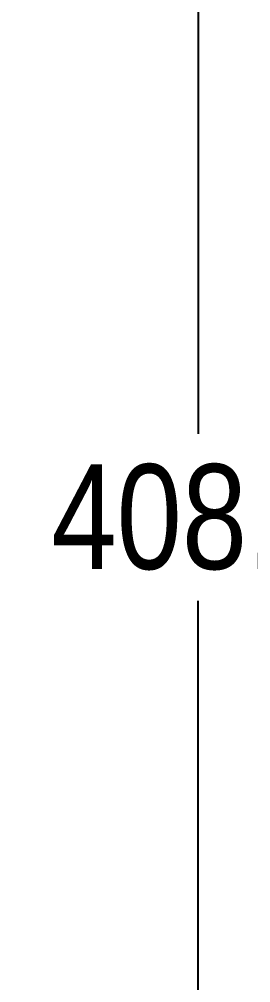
# Model space of a CAD drawing. Header units: inches. Extents: x 5272 to 5866, y 423 to 1263.
# Drawn here: x 5454.8 to 5470.3, y 841.4 to 905.7 of the extents above; entities that cross this region are included whole.
import ezdxf

# ---------------------------------------------------------------- set-up
doc = ezdxf.new("R2010")
doc.units = ezdxf.units.IN
doc.header["$LTSCALE"] = 4.84
doc.header["$MEASUREMENT"] = 0
doc.header["$PDMODE"] = 3
doc.header["$PDSIZE"] = 0.3125
doc.layers.get('Defpoints').update_dxf_attribs({"color": 3, "linetype": 'CONTINUOUS'})
doc.layers.add('DIM', color=3, linetype='CONTINUOUS', lineweight=9)
doc.styles.get("Standard").update_dxf_attribs({"font": 'arial.ttf', "width": 0.8})
doc.dimstyles.get("Standard").update_dxf_attribs({"dimtxt": 7, "dimasz": 7, "dimexe": 0.125, "dimexo": 0.0625, "dimgap": 0.09, "dimtad": 0, "dimtih": 1, "dimtoh": 1, "dimdec": 1, "dimzin": 4, "dimdsep": 46, "dimtxsty": 'Standard', "dimcen": 0.09, "dimclrd": 3, "dimclre": 3, "dimclrt": 4, "dimadec": 0, "dimazin": 0, "dimtp": 0.01, "dimtm": 0.01, "dimtfac": 1, "dimtdec": 1, "dimtofl": 0, "dimtmove": 0, "dimatfit": 3, "dimfxl": 1, "dimtolj": 1, "dimtzin": 4, "dimarcsym": 0})

# ---------------------------------------------------------------- blocks, each defined once
blk = doc.blocks.new('*D19')
at = {"layer": 'Defpoints', "color": 0, "transparency": 16777216}
for p in [(5635.043, 1076.674), (5466.764, 668.178), (5495.023, 668.178)]:
    blk.add_point(p, dxfattribs=at)
at = {"layer": 'DIM', "color": 3, "lineweight": -2, "transparency": 16777216}
for p, q in [((5634.981, 1076.674), (5466.639, 1076.674)), ((5466.764, 1069.674), (5466.764, 878)), ((5466.764, 675.178), (5466.764, 866.852)), ((5494.96, 668.178), (5466.639, 668.178))]:
    blk.add_line(p, q, dxfattribs=at)
at = {"layer": 'DIM', "color": 3, "transparency": 16777216}
for points in [[(5465.597, 1069.674), (5467.93, 1069.674), (5466.764, 1076.674)], [(5465.597, 675.178), (5467.93, 675.178), (5466.764, 668.178)]]:
    blk.add_solid(points, dxfattribs=at)
at = {"layer": 'DIM', "color": 4, "transparency": 16777216, "insert": (5466.764, 872.426), "char_height": 7, "attachment_point": 5}
blk.add_mtext('\\A1;408.5', dxfattribs=at)

msp = doc.modelspace()

# ---------------------------------------------------------------- dimensions: what is measured, and where the dimension line sits
at = {"layer": 'DIM'}
dim = msp.add_linear_dim(base=(5466.764, 668.178), p1=(5635.043, 1076.674), p2=(5495.023, 668.178), angle=90, dimstyle='Standard', override={"dimgap": 2}, dxfattribs=at)
dim.commit()
dim.dimension.update_dxf_attribs({"geometry": '*D19', "text_midpoint": (5466.764, 872.426)})

doc.saveas('drawing.dxf')
